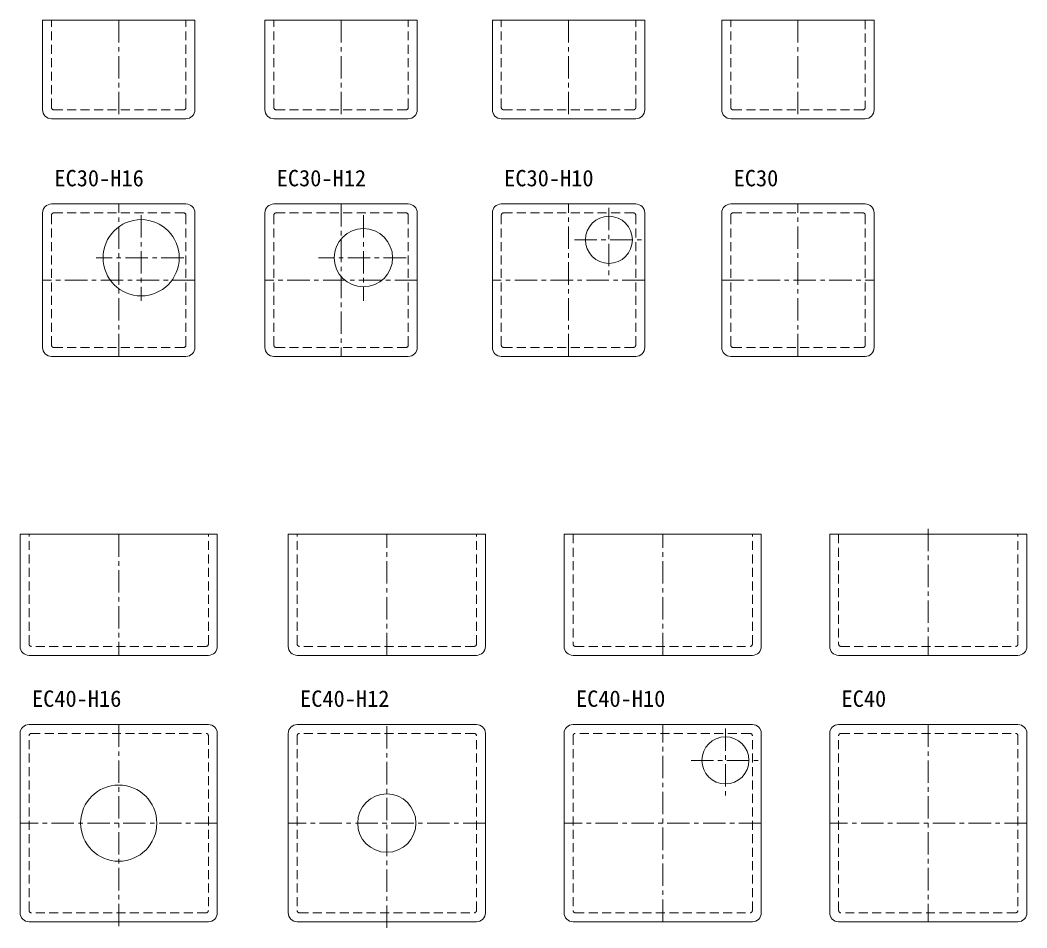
# Model space of a CAD drawing. Units: millimetres on the paper. Extents: x -591 to -366, y -419 to -217.
import ezdxf
from ezdxf.enums import TextEntityAlignment as Align

# ---------------------------------------------------------------- set-up
doc = ezdxf.new("R2010")
doc.units = ezdxf.units.MM
doc.linetypes.add('CHAIN1', pattern=[8, 5, -1, 1, -1])
doc.linetypes.add('DASHED2', pattern=[3, 2, -1])
doc.layers.add('0-0', color=7, linetype='Continuous', lineweight=18)
doc.layers.add('0-1', color=4, linetype='DASHED2', lineweight=9)
doc.styles.add('ＭＳ ゴシック', font='')
doc.styles.get('ＭＳ ゴシック').set_extended_font_data('MS Gothic')

msp = doc.modelspace()

# ---------------------------------------------------------------- linework, layer by layer
at = {"layer": '0-0'}
for p, q in [((-585.989, -216.55), (-585.989, -236.55)), ((-485.627, -216.55), (-485.627, -236.55)), ((-485.627, -216.55), (-451.627, -216.55)), ((-451.627, -216.55), (-451.627, -236.55)), ((-434.436, -216.55), (-400.436, -216.55)), ((-434.436, -236.55), (-434.436, -216.55)), ((-400.436, -216.55), (-400.436, -236.55)), ((-583.989, -238.55), (-553.989, -238.55)), ((-504.384, -238.55), (-534.384, -238.55)), ((-453.627, -238.55), (-483.627, -238.55)), ((-402.436, -238.55), (-432.436, -238.55)), ((-583.989, -257.555), (-553.989, -257.555)), ((-504.384, -257.555), (-534.384, -257.555)), ((-483.627, -257.555), (-453.627, -257.555)), ((-432.436, -257.555), (-402.436, -257.555)), ((-585.989, -289.555), (-585.989, -259.555)), ((-551.989, -259.555), (-551.989, -289.555)), ((-536.384, -259.555), (-536.384, -289.555)), ((-502.384, -289.555), (-502.384, -259.555)), ((-485.627, -289.555), (-485.627, -259.555)), ((-451.627, -259.555), (-451.627, -289.555)), ((-434.436, -289.555), (-434.436, -259.555)), ((-400.436, -259.555), (-400.436, -289.555)), ((-553.989, -291.555), (-583.989, -291.555)), ((-534.384, -291.555), (-504.384, -291.555)), ((-453.627, -291.555), (-483.627, -291.555)), ((-402.436, -291.555), (-432.436, -291.555)), ((-590.989, -331.238), (-590.989, -356.238)), ((-531.174, -331.238), (-531.174, -356.238)), ((-469.611, -331.238), (-469.611, -356.238)), ((-425.611, -331.238), (-469.611, -331.238)), ((-425.611, -356.238), (-425.611, -331.238)), ((-410.361, -331.238), (-410.361, -356.238)), ((-366.361, -331.238), (-410.361, -331.238)), ((-366.361, -356.238), (-366.361, -331.238)), ((-588.989, -358.238), (-548.989, -358.238)), ((-529.174, -358.238), (-489.174, -358.238)), ((-467.611, -358.238), (-427.611, -358.238)), ((-408.361, -358.238), (-368.361, -358.238)), ((-548.989, -373.663), (-588.989, -373.663)), ((-489.174, -373.663), (-529.174, -373.663)), ((-467.611, -373.663), (-427.611, -373.663)), ((-408.361, -373.663), (-368.361, -373.663)), ((-590.989, -375.663), (-590.989, -415.663)), ((-546.989, -415.663), (-546.989, -375.663)), ((-531.174, -375.663), (-531.174, -415.663)), ((-487.174, -415.663), (-487.174, -375.663)), ((-469.611, -415.663), (-469.611, -375.663)), ((-425.611, -375.663), (-425.611, -415.663)), ((-410.361, -415.663), (-410.361, -375.663)), ((-366.361, -375.663), (-366.361, -415.663)), ((-588.989, -417.663), (-548.989, -417.663)), ((-529.174, -417.663), (-489.174, -417.663)), ((-427.611, -417.663), (-467.611, -417.663)), ((-368.361, -417.663), (-408.361, -417.663))]:
    msp.add_line(p, q, dxfattribs=at)
for points in [[(-585.989, -216.55), (-551.989, -216.55), (-551.989, -236.55)], [(-536.384, -236.55), (-536.384, -216.55), (-502.384, -216.55), (-502.384, -236.55)], [(-590.989, -331.238), (-546.989, -331.238), (-546.989, -356.238)], [(-531.174, -331.238), (-487.174, -331.238), (-487.174, -356.238)]]:
    msp.add_lwpolyline(points, dxfattribs=at)
for centre, radius in [((-459.627, -265.555), 5.25), ((-563.989, -269.555), 8.5), ((-514.384, -269.555), 6.5), ((-433.611, -381.663), 5.25), ((-568.989, -395.663), 8.5), ((-509.174, -395.663), 6.5)]:
    msp.add_circle(centre, radius, dxfattribs=at)
for centre, start, end in [((-583.989, -236.55), 180, 270), ((-553.989, -236.55), 270, 0), ((-534.384, -236.55), 180, 270), ((-504.384, -236.55), 270, 0), ((-483.627, -236.55), 180, 270), ((-453.627, -236.55), 270, 0), ((-432.436, -236.55), 180, 270), ((-402.436, -236.55), 270, 0), ((-583.989, -259.555), 90, 180), ((-553.989, -259.555), 0, 90), ((-534.384, -259.555), 90, 180), ((-504.384, -259.555), 0, 90), ((-483.627, -259.555), 90, 180), ((-453.627, -259.555), 0, 90), ((-432.436, -259.555), 90, 180), ((-402.436, -259.555), 0, 90), ((-583.989, -289.555), 180, 270), ((-553.989, -289.555), 270, 0), ((-534.384, -289.555), 180, 270), ((-504.384, -289.555), 270, 0), ((-483.627, -289.555), 180, 270), ((-453.627, -289.555), 270, 0), ((-432.436, -289.555), 180, 270), ((-402.436, -289.555), 270, 0), ((-588.989, -356.238), 180, 270), ((-548.989, -356.238), 270, 0), ((-529.174, -356.238), 180, 270), ((-489.174, -356.238), 270, 0), ((-467.611, -356.238), 180, 270), ((-427.611, -356.238), 270, 0), ((-408.361, -356.238), 180, 270), ((-368.361, -356.238), 270, 0), ((-588.989, -375.663), 90, 180), ((-548.989, -375.663), 0, 90), ((-529.174, -375.663), 90, 180), ((-489.174, -375.663), 0, 90), ((-467.611, -375.663), 90, 180), ((-427.611, -375.663), 0, 90), ((-408.361, -375.663), 90, 180), ((-368.361, -375.663), 0, 90), ((-588.989, -415.663), 180, 270), ((-548.989, -415.663), 270, 0), ((-529.174, -415.663), 180, 270), ((-489.174, -415.663), 270, 0), ((-467.611, -415.663), 180, 270), ((-427.611, -415.663), 270, 0), ((-408.361, -415.663), 180, 270), ((-368.361, -415.663), 270, 0)]:
    msp.add_arc(centre, 2, start, end, dxfattribs=at)
at = {"layer": '0-1'}
for p, q in [((-583.989, -236.05), (-583.989, -216.55)), ((-553.989, -236.05), (-553.989, -216.55)), ((-534.384, -236.05), (-534.384, -216.55)), ((-504.384, -236.05), (-504.384, -216.55)), ((-483.627, -236.05), (-483.627, -216.55)), ((-453.627, -236.05), (-453.627, -216.55)), ((-432.436, -236.05), (-432.436, -216.55)), ((-402.436, -216.55), (-402.436, -236.05)), ((-554.489, -236.55), (-583.489, -236.55)), ((-504.884, -236.55), (-533.884, -236.55)), ((-483.127, -236.55), (-454.127, -236.55)), ((-402.936, -236.55), (-431.936, -236.55)), ((-583.989, -289.055), (-583.989, -260.055)), ((-583.489, -259.555), (-554.489, -259.555)), ((-553.989, -260.055), (-553.989, -289.055)), ((-534.384, -289.055), (-534.384, -260.055)), ((-533.884, -259.555), (-504.884, -259.555)), ((-504.384, -260.055), (-504.384, -289.055)), ((-483.627, -260.055), (-483.627, -289.055)), ((-454.127, -259.555), (-483.127, -259.555)), ((-453.627, -289.055), (-453.627, -260.055)), ((-432.436, -260.055), (-432.436, -289.055)), ((-402.936, -259.555), (-431.936, -259.555)), ((-402.436, -289.055), (-402.436, -260.055)), ((-554.489, -289.555), (-583.489, -289.555)), ((-504.884, -289.555), (-533.884, -289.555)), ((-483.127, -289.555), (-454.127, -289.555)), ((-431.936, -289.555), (-402.936, -289.555)), ((-588.989, -355.738), (-588.989, -331.238)), ((-548.989, -355.738), (-548.989, -331.238)), ((-529.174, -355.738), (-529.174, -331.238)), ((-489.174, -355.738), (-489.174, -331.238)), ((-467.611, -331.238), (-467.611, -355.738)), ((-427.611, -355.738), (-427.611, -331.238)), ((-408.361, -331.238), (-408.361, -355.738)), ((-368.361, -355.738), (-368.361, -331.238)), ((-549.489, -356.238), (-588.489, -356.238)), ((-489.674, -356.238), (-528.674, -356.238)), ((-467.111, -356.238), (-428.111, -356.238)), ((-407.861, -356.238), (-368.861, -356.238)), ((-588.989, -415.163), (-588.989, -376.163)), ((-588.489, -375.663), (-549.489, -375.663)), ((-548.989, -376.163), (-548.989, -415.163)), ((-529.174, -376.163), (-529.174, -415.163)), ((-489.674, -375.663), (-528.674, -375.663)), ((-489.174, -415.163), (-489.174, -376.163)), ((-467.611, -376.163), (-467.611, -415.163)), ((-428.111, -375.663), (-467.111, -375.663)), ((-427.611, -415.163), (-427.611, -376.163)), ((-408.361, -415.163), (-408.361, -376.163)), ((-407.861, -375.663), (-368.861, -375.663)), ((-368.361, -376.163), (-368.361, -415.163)), ((-549.489, -415.663), (-588.489, -415.663)), ((-528.674, -415.663), (-489.674, -415.663)), ((-467.111, -415.663), (-428.111, -415.663)), ((-368.861, -415.663), (-407.861, -415.663))]:
    msp.add_line(p, q, dxfattribs=at)
at = {"layer": '0-1', "linetype": 'CHAIN1'}
for p, q in [((-568.989, -216.55), (-568.989, -238.55)), ((-519.384, -216.55), (-519.384, -238.55)), ((-468.627, -216.55), (-468.627, -238.55)), ((-417.436, -216.55), (-417.436, -238.55)), ((-568.989, -291.555), (-568.989, -257.555)), ((-519.384, -257.555), (-519.384, -291.555)), ((-468.627, -291.555), (-468.627, -257.555)), ((-417.436, -291.555), (-417.436, -257.555)), ((-563.989, -260.055), (-563.989, -279.161)), ((-514.384, -260.055), (-514.384, -279.161)), ((-459.627, -258.414), (-459.627, -273.435)), ((-467.311, -265.555), (-451.708, -265.555)), ((-554.489, -269.555), (-573.989, -269.555)), ((-504.884, -269.555), (-524.383, -269.555)), ((-551.989, -274.555), (-585.989, -274.555)), ((-502.384, -274.555), (-536.384, -274.555)), ((-451.627, -274.555), (-485.627, -274.555)), ((-434.436, -274.555), (-400.436, -274.555)), ((-388.361, -330), (-388.361, -358.238)), ((-568.989, -331.238), (-568.989, -358.238)), ((-509.174, -358.238), (-509.174, -331.238)), ((-447.611, -358.238), (-447.611, -331.238)), ((-568.989, -373.663), (-568.989, -419.025)), ((-509.174, -419.025), (-509.174, -373.663)), ((-447.611, -417.663), (-447.611, -373.663)), ((-433.611, -374.522), (-433.611, -389.543)), ((-388.361, -373.663), (-388.361, -417.663)), ((-441.296, -381.663), (-425.692, -381.663)), ((-546.989, -395.663), (-590.989, -395.663)), ((-487.174, -395.663), (-531.174, -395.663)), ((-425.611, -395.663), (-469.611, -395.663)), ((-366.361, -395.663), (-410.361, -395.663))]:
    msp.add_line(p, q, dxfattribs=at)
at = {"layer": '0-1'}
for centre, start, end in [((-583.489, -236.05), 180, 270), ((-554.489, -236.05), 270, 0), ((-533.884, -236.05), 180, 270), ((-504.884, -236.05), 270, 0), ((-483.127, -236.05), 180, 270), ((-454.127, -236.05), 270, 0), ((-431.936, -236.05), 180, 270), ((-402.936, -236.05), 270, 0), ((-583.489, -260.055), 90, 180), ((-554.489, -260.055), 0, 90), ((-533.884, -260.055), 90, 180), ((-504.884, -260.055), 0, 90), ((-483.127, -260.055), 90, 180), ((-454.127, -260.055), 0, 90), ((-431.936, -260.055), 90, 180), ((-402.936, -260.055), 0, 90), ((-583.489, -289.055), 180, 270), ((-554.489, -289.055), 270, 0), ((-533.884, -289.055), 180, 270), ((-504.884, -289.055), 270, 0), ((-483.127, -289.055), 180, 270), ((-454.127, -289.055), 270, 0), ((-431.936, -289.055), 180, 270), ((-402.936, -289.055), 270, 0), ((-588.489, -355.738), 180, 270), ((-549.489, -355.738), 270, 0), ((-528.674, -355.738), 180, 270), ((-489.674, -355.738), 270, 0), ((-467.111, -355.738), 180, 270), ((-428.111, -355.738), 270, 0), ((-407.861, -355.738), 180, 270), ((-368.861, -355.738), 270, 0), ((-588.489, -376.163), 90, 180), ((-549.489, -376.163), 0, 90), ((-528.674, -376.163), 90, 180), ((-489.674, -376.163), 0, 90), ((-467.111, -376.163), 90, 180), ((-428.111, -376.163), 0, 90), ((-407.861, -376.163), 90, 180), ((-368.861, -376.163), 0, 90), ((-588.489, -415.163), 180, 270), ((-549.489, -415.163), 270, 0), ((-528.674, -415.163), 180, 270), ((-489.674, -415.163), 270, 0), ((-467.111, -415.163), 180, 270), ((-428.111, -415.163), 270, 0), ((-407.861, -415.163), 180, 270), ((-368.861, -415.163), 270, 0)]:
    msp.add_arc(centre, 0.5, start, end, dxfattribs=at)

# ---------------------------------------------------------------- texts
at = {"layer": '0-1', "color": 7, "style": 'ＭＳ ゴシック'}
for s, p in [('EC30-H16', (-583.353, -254.721)), ('EC30-H12', (-533.747, -254.721)), ('EC30-H10', (-482.991, -254.721)), ('EC30', (-431.8, -254.721)), ('EC40-H16', (-588.353, -370.829)), ('EC40-H12', (-528.538, -370.829)), ('EC40-H10', (-466.975, -370.829)), ('EC40', (-407.725, -370.829))]:
    msp.add_text(s, height=3.666, dxfattribs=at).set_placement(p, align=Align.BOTTOM_LEFT)

doc.saveas('drawing.dxf')
